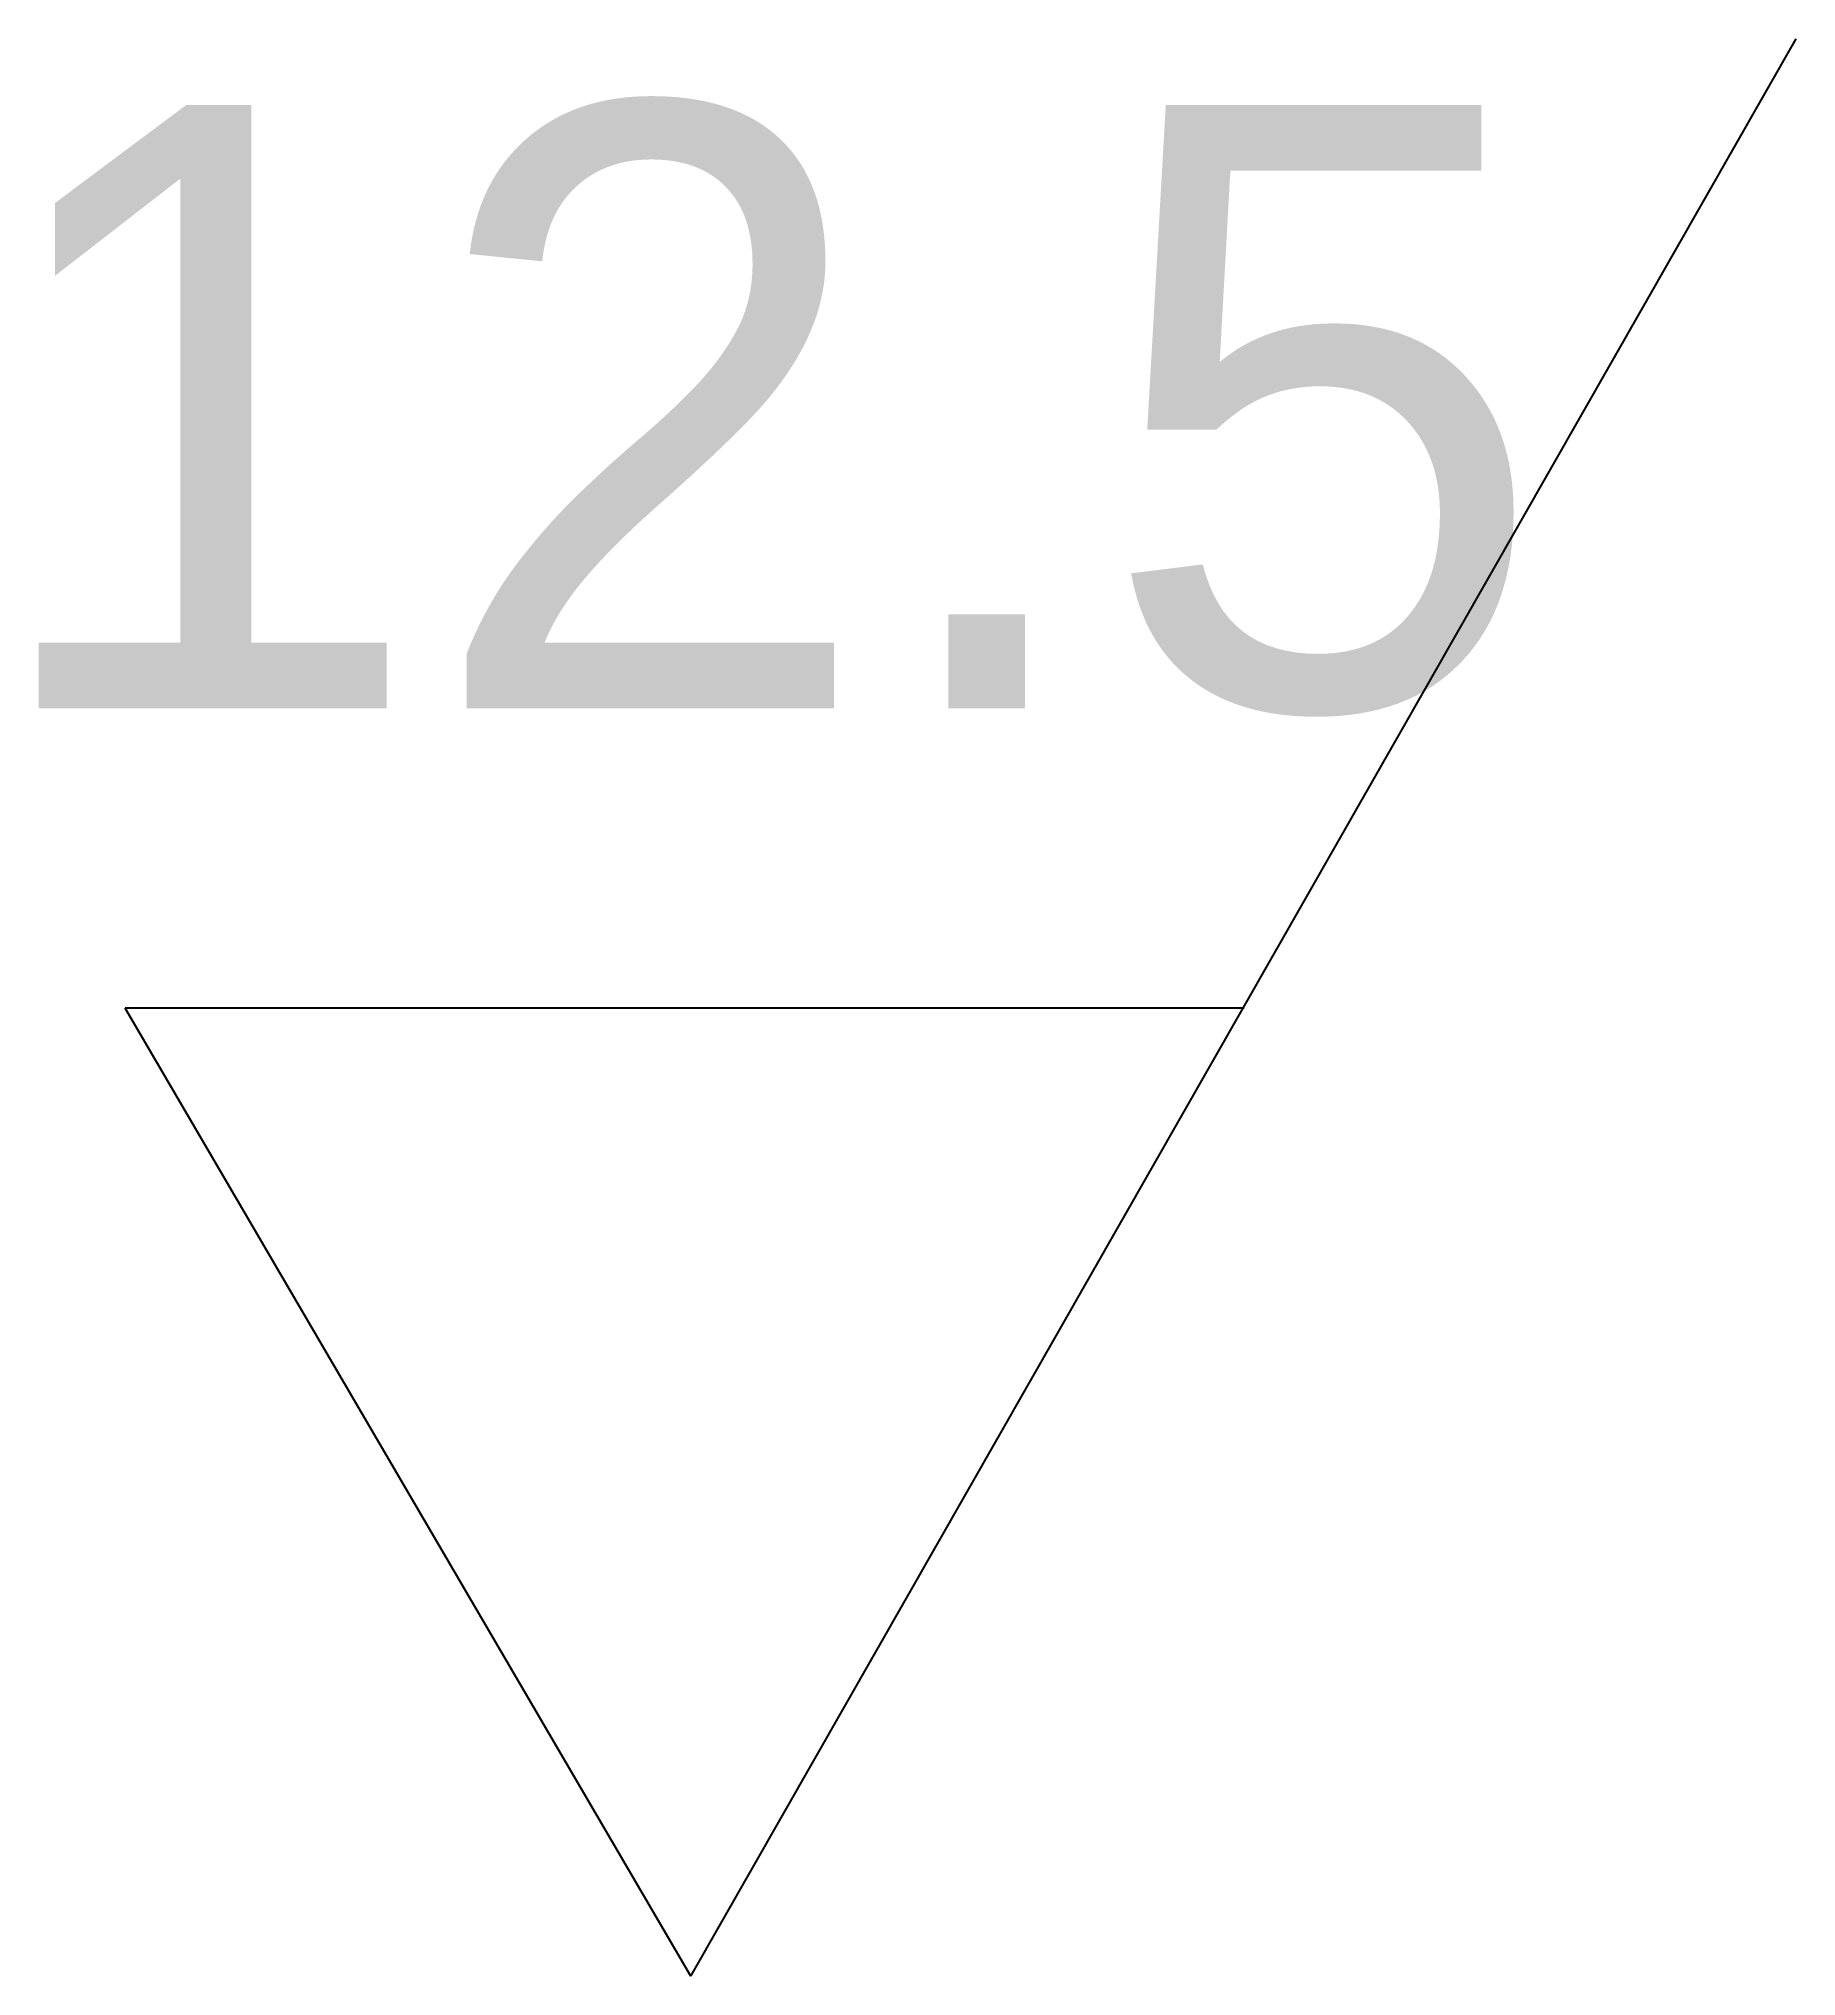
# Model space of a CAD drawing. Header units: metres. Extents: x -4.3 to 7.3, y 0 to 12.8.
import ezdxf

# ---------------------------------------------------------------- set-up
doc = ezdxf.new("R2010")
doc.units = ezdxf.units.M
doc.layers.add('细实线', color=2, linetype='Continuous')

msp = doc.modelspace()

# ---------------------------------------------------------------- linework, layer by layer
at = {"layer": '细实线'}
for p, q in [((0, 0), (7.33, 12.85)), ((3.67, 6.42), (-3.75, 6.42)), ((0, 0), (-3.75, 6.42))]:
    msp.add_line(p, q, dxfattribs=at)

# ---------------------------------------------------------------- texts
at = {"layer": '细实线', "insert": (-4.73, 12.41), "char_height": 4, "attachment_point": 1}
msp.add_mtext('12.5', dxfattribs=at)

doc.saveas('drawing.dxf')
